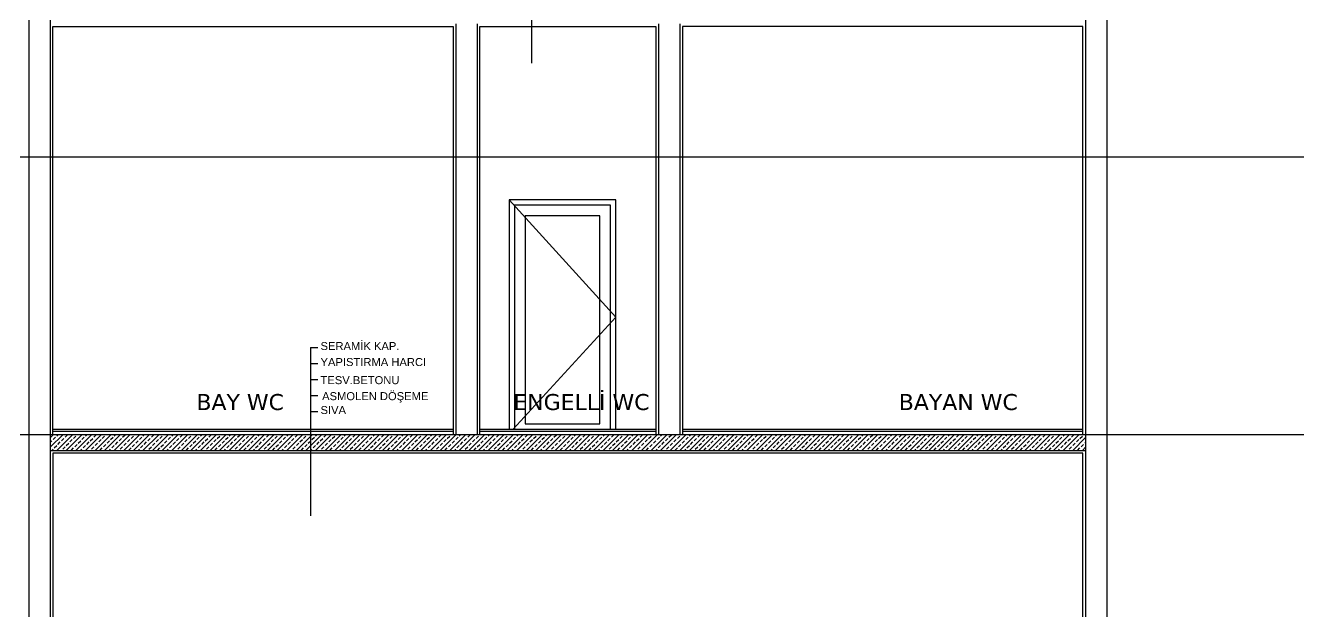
# Model space of a CAD drawing. Header units: millimetres. Extents: x 43168.9 to 43194.6, y -25545.1 to -25543.4.
# Drawn here: x 43181.8164 to 43182.2934, y -25544.653 to -25544.4332 of the extents above; entities that cross this region are included whole.
import ezdxf
from ezdxf.enums import TextEntityAlignment as Align

# ---------------------------------------------------------------- set-up
doc = ezdxf.new("R2010")
doc.units = ezdxf.units.MM
doc.header["$LTSCALE"] = 200
doc.linetypes.add('kesit_$0$HIDDEN2', pattern=[0.1875, 0.125, -0.0625])
for name, color, linetype in [('dograma_sgh', 43, 'Continuous'), ('duv_sgh', 4, 'Continuous'), ('kaplama-gnl_sgh', 30, 'Continuous'), ('kesit_$0$izd-alt_sgh', 8, 'kesit_$0$HIDDEN2'), ('kolon-b.a_sgh', 6, 'Continuous'), ('siva_sgh', 145, 'Continuous'), ('tarama-betonarme_sgh', 223, 'Continuous'), ('yazi-mahal_sgh', 12, 'Continuous'), ('yazi-malz_sgh', 7, 'Continuous')]:
    doc.layers.add(name, color=color, linetype=linetype)
doc.styles.add('1-200', font='arial.ttf', dxfattribs={"height": 60})
doc.styles.add('text1', font='VERDANA.TTF')

msp = doc.modelspace()

# ---------------------------------------------------------------- linework, layer by layer
at = {"layer": 'dograma_sgh', "color": 145}
for p, q in [((43181.99764, -25544.49856), (43182.03764, -25544.54256)), ((43182.03764, -25544.54256), (43181.99909, -25544.58456))]:
    msp.add_line(p, q, dxfattribs=at)
at = {"layer": 'dograma_sgh'}
for p, q in [((43182.03764, -25544.49856), (43181.99764, -25544.49856)), ((43181.99764, -25544.49856), (43181.99764, -25544.58456)), ((43182.03564, -25544.50056), (43181.99964, -25544.50056)), ((43181.99964, -25544.50056), (43181.99964, -25544.58456)), ((43182.03564, -25544.58456), (43182.03564, -25544.50056)), ((43182.03764, -25544.58456), (43182.03764, -25544.49856)), ((43182.03164, -25544.50456), (43182.00364, -25544.50456)), ((43182.00364, -25544.50456), (43182.00364, -25544.58256)), ((43182.03164, -25544.58256), (43182.03164, -25544.50456)), ((43182.00364, -25544.58256), (43182.03164, -25544.58256))]:
    msp.add_line(p, q, dxfattribs=at)
at = {"layer": 'duv_sgh'}
for p, q in [((43181.82564, -25543.72656), (43181.82564, -25544.74656)), ((43182.21364, -25543.72656), (43182.21364, -25544.74656)), ((43182.21364, -25543.72656), (43182.21364, -25544.74656)), ((43181.81764, -25543.73456), (43181.81764, -25544.74656)), ((43182.22164, -25543.73456), (43182.22164, -25544.74656)), ((43181.97764, -25544.43256), (43181.97764, -25544.58656)), ((43181.98564, -25544.43256), (43181.98564, -25544.58656)), ((43182.05364, -25544.43256), (43182.05364, -25544.58656)), ((43182.06164, -25544.43256), (43182.06164, -25544.58656))]:
    msp.add_line(p, q, dxfattribs=at)
at = {"layer": 'kaplama-gnl_sgh'}
for p, q in [((43181.82664, -25544.58456), (43181.97664, -25544.58456)), ((43181.82664, -25544.58536), (43181.97664, -25544.58536)), ((43181.98664, -25544.58456), (43182.05264, -25544.58456)), ((43181.98664, -25544.58536), (43182.05264, -25544.58536)), ((43182.06264, -25544.58456), (43182.21264, -25544.58456)), ((43182.06264, -25544.58536), (43182.21264, -25544.58536))]:
    msp.add_line(p, q, dxfattribs=at)
at = {"layer": 'kesit_$0$izd-alt_sgh'}
for p, q in [((43183.17306, -25544.48256), (43180.86306, -25544.48256)), ((43181.05362, -25544.58656), (43183.01231, -25544.58656))]:
    msp.add_line(p, q, dxfattribs=at)
at = {"layer": 'kolon-b.a_sgh'}
for p, q in [((43181.82564, -25544.58656), (43182.21364, -25544.58656)), ((43181.82564, -25544.59256), (43182.21364, -25544.59256))]:
    msp.add_line(p, q, dxfattribs=at)
at = {"layer": 'siva_sgh'}
for p, q in [((43181.82664, -25544.58656), (43181.82664, -25544.43356)), ((43181.82664, -25544.43356), (43181.97664, -25544.43356)), ((43181.97664, -25544.43356), (43181.97664, -25544.58656)), ((43181.98664, -25544.58656), (43181.98664, -25544.43356)), ((43181.98664, -25544.43356), (43182.05264, -25544.43356)), ((43182.05264, -25544.43356), (43182.05264, -25544.58656)), ((43182.21264, -25544.43356), (43182.06264, -25544.43356)), ((43182.06264, -25544.43356), (43182.06264, -25544.58656)), ((43182.21264, -25544.58656), (43182.21264, -25544.43356)), ((43182.21264, -25544.59356), (43181.82664, -25544.59356)), ((43181.82664, -25544.59356), (43181.82664, -25544.74656)), ((43182.21264, -25544.74656), (43182.21264, -25544.59356))]:
    msp.add_line(p, q, dxfattribs=at)
at = {"layer": 'tarama-betonarme_sgh'}
for p, q in [((43181.82564, -25544.58781), (43181.82688, -25544.58656)), ((43181.82564, -25544.5914), (43181.83048, -25544.58656)), ((43181.82672, -25544.58852), (43181.82762, -25544.58762)), ((43181.82807, -25544.59256), (43181.83407, -25544.58656)), ((43181.82807, -25544.58717), (43181.82868, -25544.58656)), ((43181.83121, -25544.58762), (43181.83211, -25544.58672)), ((43181.83166, -25544.59256), (43181.83766, -25544.58656)), ((43181.83436, -25544.58807), (43181.83526, -25544.58717)), ((43181.83525, -25544.59256), (43181.84125, -25544.58656)), ((43181.8357, -25544.58672), (43181.83586, -25544.58656)), ((43181.8375, -25544.58852), (43181.8384, -25544.58762)), ((43181.83885, -25544.59256), (43181.84485, -25544.58656)), ((43181.83885, -25544.58717), (43181.83946, -25544.58656)), ((43181.84199, -25544.58762), (43181.84289, -25544.58672)), ((43181.84244, -25544.59256), (43181.84844, -25544.58656)), ((43181.84513, -25544.58807), (43181.84603, -25544.58717)), ((43181.84603, -25544.59256), (43181.85203, -25544.58656)), ((43181.84648, -25544.58672), (43181.84664, -25544.58656)), ((43181.84828, -25544.58852), (43181.84917, -25544.58762)), ((43181.84962, -25544.59256), (43181.85562, -25544.58656)), ((43181.84962, -25544.58717), (43181.85023, -25544.58656)), ((43181.85277, -25544.58762), (43181.85366, -25544.58672)), ((43181.85321, -25544.59256), (43181.85921, -25544.58656)), ((43181.85591, -25544.58807), (43181.85681, -25544.58717)), ((43181.85681, -25544.59256), (43181.86281, -25544.58656)), ((43181.85726, -25544.58672), (43181.85742, -25544.58656)), ((43181.85905, -25544.58852), (43181.85995, -25544.58762)), ((43181.8604, -25544.59256), (43181.8664, -25544.58656)), ((43181.8604, -25544.58717), (43181.86101, -25544.58656)), ((43181.86354, -25544.58762), (43181.86444, -25544.58672)), ((43181.86399, -25544.59256), (43181.86999, -25544.58656)), ((43181.86669, -25544.58807), (43181.86758, -25544.58717)), ((43181.86758, -25544.59256), (43181.87358, -25544.58656)), ((43181.86803, -25544.58672), (43181.86819, -25544.58656)), ((43181.86983, -25544.58852), (43181.87073, -25544.58762)), ((43181.87117, -25544.59256), (43181.87717, -25544.58656)), ((43181.87118, -25544.58717), (43181.87179, -25544.58656)), ((43181.87432, -25544.58762), (43181.87522, -25544.58672)), ((43181.87477, -25544.59256), (43181.88077, -25544.58656)), ((43181.87746, -25544.58807), (43181.87836, -25544.58717)), ((43181.87836, -25544.59256), (43181.88436, -25544.58656)), ((43181.87881, -25544.58672), (43181.87897, -25544.58656)), ((43181.88061, -25544.58852), (43181.8815, -25544.58762)), ((43181.88195, -25544.59256), (43181.88795, -25544.58656)), ((43181.88195, -25544.58717), (43181.88256, -25544.58656)), ((43181.8851, -25544.58762), (43181.88599, -25544.58672)), ((43181.88554, -25544.59256), (43181.89154, -25544.58656)), ((43181.88824, -25544.58807), (43181.88914, -25544.58717)), ((43181.88913, -25544.59256), (43181.89513, -25544.58656)), ((43181.88959, -25544.58672), (43181.88975, -25544.58656)), ((43181.89138, -25544.58852), (43181.89228, -25544.58762)), ((43181.89273, -25544.59256), (43181.89873, -25544.58656)), ((43181.89273, -25544.58717), (43181.89334, -25544.58656)), ((43181.89587, -25544.58762), (43181.89677, -25544.58672)), ((43181.89632, -25544.59256), (43181.90232, -25544.58656)), ((43181.89902, -25544.58807), (43181.89991, -25544.58717)), ((43181.89991, -25544.59256), (43181.90591, -25544.58656)), ((43181.90036, -25544.58672), (43181.90052, -25544.58656)), ((43181.90216, -25544.58852), (43181.90306, -25544.58762)), ((43181.9035, -25544.59256), (43181.9095, -25544.58656)), ((43181.90351, -25544.58717), (43181.90411, -25544.58656)), ((43181.90665, -25544.58762), (43181.90755, -25544.58672)), ((43181.9071, -25544.59256), (43181.9131, -25544.58656)), ((43181.90979, -25544.58807), (43181.91069, -25544.58717)), ((43181.91069, -25544.59256), (43181.91669, -25544.58656)), ((43181.91114, -25544.58672), (43181.9113, -25544.58656)), ((43181.91293, -25544.58852), (43181.91383, -25544.58762)), ((43181.91428, -25544.59256), (43181.92028, -25544.58656)), ((43181.91428, -25544.58717), (43181.91489, -25544.58656)), ((43181.91742, -25544.58762), (43181.91832, -25544.58672)), ((43181.91787, -25544.59256), (43181.92387, -25544.58656)), ((43181.92057, -25544.58807), (43181.92147, -25544.58717)), ((43181.92146, -25544.59256), (43181.92746, -25544.58656)), ((43181.92191, -25544.58672), (43181.92208, -25544.58656)), ((43181.92371, -25544.58852), (43181.92461, -25544.58762)), ((43181.92506, -25544.59256), (43181.93106, -25544.58656)), ((43181.92506, -25544.58717), (43181.92567, -25544.58656)), ((43181.9282, -25544.58762), (43181.9291, -25544.58672)), ((43181.92865, -25544.59256), (43181.93465, -25544.58656)), ((43181.93134, -25544.58807), (43181.93224, -25544.58717)), ((43181.93224, -25544.59256), (43181.93824, -25544.58656)), ((43181.93269, -25544.58672), (43181.93285, -25544.58656)), ((43181.93449, -25544.58852), (43181.93539, -25544.58762)), ((43181.93583, -25544.59256), (43181.94183, -25544.58656)), ((43181.93583, -25544.58717), (43181.93644, -25544.58656)), ((43181.93898, -25544.58762), (43181.93988, -25544.58672)), ((43181.93942, -25544.59256), (43181.94542, -25544.58656)), ((43181.94212, -25544.58807), (43181.94302, -25544.58717)), ((43181.94302, -25544.59256), (43181.94902, -25544.58656)), ((43181.94347, -25544.58672), (43181.94363, -25544.58656)), ((43181.94526, -25544.58852), (43181.94616, -25544.58762)), ((43181.94661, -25544.59256), (43181.95261, -25544.58656)), ((43181.94661, -25544.58717), (43181.94722, -25544.58656)), ((43181.94975, -25544.58762), (43181.95065, -25544.58672)), ((43181.9502, -25544.59256), (43181.9562, -25544.58656)), ((43181.9529, -25544.58807), (43181.95379, -25544.58717)), ((43181.95379, -25544.59256), (43181.95979, -25544.58656)), ((43181.95424, -25544.58672), (43181.9544, -25544.58656)), ((43181.95604, -25544.58852), (43181.95694, -25544.58762)), ((43181.95738, -25544.59256), (43181.96338, -25544.58656)), ((43181.95739, -25544.58717), (43181.958, -25544.58656)), ((43181.96053, -25544.58762), (43181.96143, -25544.58672)), ((43181.96098, -25544.59256), (43181.96698, -25544.58656)), ((43181.96367, -25544.58807), (43181.96457, -25544.58717)), ((43181.96457, -25544.59256), (43181.97057, -25544.58656)), ((43181.96502, -25544.58672), (43181.96518, -25544.58656)), ((43181.96682, -25544.58852), (43181.96771, -25544.58762)), ((43181.96816, -25544.59256), (43181.97416, -25544.58656)), ((43181.96816, -25544.58717), (43181.96877, -25544.58656)), ((43181.97131, -25544.58762), (43181.9722, -25544.58672)), ((43181.97175, -25544.59256), (43181.97775, -25544.58656)), ((43181.97445, -25544.58807), (43181.97535, -25544.58717)), ((43181.97535, -25544.59256), (43181.98135, -25544.58656)), ((43181.9758, -25544.58672), (43181.97596, -25544.58656)), ((43181.97759, -25544.58852), (43181.97849, -25544.58762)), ((43181.97894, -25544.59256), (43181.98494, -25544.58656)), ((43181.97894, -25544.58717), (43181.97955, -25544.58656)), ((43181.98208, -25544.58762), (43181.98298, -25544.58672)), ((43181.98253, -25544.59256), (43181.98853, -25544.58656)), ((43181.98523, -25544.58807), (43181.98612, -25544.58717)), ((43181.98612, -25544.59256), (43181.99212, -25544.58656)), ((43181.98657, -25544.58672), (43181.98673, -25544.58656)), ((43181.98837, -25544.58852), (43181.98927, -25544.58762)), ((43181.98971, -25544.59256), (43181.99571, -25544.58656)), ((43181.98972, -25544.58717), (43181.99033, -25544.58656)), ((43181.99286, -25544.58762), (43181.99376, -25544.58672)), ((43181.99331, -25544.59256), (43181.99931, -25544.58656)), ((43181.996, -25544.58807), (43181.9969, -25544.58717)), ((43181.9969, -25544.59256), (43182.0029, -25544.58656)), ((43181.99735, -25544.58672), (43181.99751, -25544.58656)), ((43181.99915, -25544.58852), (43182.00004, -25544.58762)), ((43182.00049, -25544.59256), (43182.00649, -25544.58656)), ((43182.00049, -25544.58717), (43182.0011, -25544.58656)), ((43182.00364, -25544.58762), (43182.00453, -25544.58672)), ((43182.00408, -25544.59256), (43182.01008, -25544.58656)), ((43182.00678, -25544.58807), (43182.00768, -25544.58717)), ((43182.00767, -25544.59256), (43182.01367, -25544.58656)), ((43182.00813, -25544.58672), (43182.00829, -25544.58656)), ((43182.00992, -25544.58852), (43182.01082, -25544.58762)), ((43182.01127, -25544.59256), (43182.01727, -25544.58656)), ((43182.01127, -25544.58717), (43182.01188, -25544.58656)), ((43182.01441, -25544.58762), (43182.01531, -25544.58672)), ((43182.01486, -25544.59256), (43182.02086, -25544.58656)), ((43182.01755, -25544.58807), (43182.01845, -25544.58717)), ((43182.01845, -25544.59256), (43182.02445, -25544.58656)), ((43182.0189, -25544.58672), (43182.01906, -25544.58656)), ((43182.0207, -25544.58852), (43182.0216, -25544.58762)), ((43182.02204, -25544.59256), (43182.02804, -25544.58656)), ((43182.02204, -25544.58717), (43182.02265, -25544.58656)), ((43182.02519, -25544.58762), (43182.02609, -25544.58672)), ((43182.02563, -25544.59256), (43182.03163, -25544.58656)), ((43182.02833, -25544.58807), (43182.02923, -25544.58717)), ((43182.02923, -25544.59256), (43182.03523, -25544.58656)), ((43182.02968, -25544.58672), (43182.02984, -25544.58656)), ((43182.03147, -25544.58852), (43182.03237, -25544.58762)), ((43182.03282, -25544.59256), (43182.03882, -25544.58656)), ((43182.03282, -25544.58717), (43182.03343, -25544.58656)), ((43182.03596, -25544.58762), (43182.03686, -25544.58672)), ((43182.03641, -25544.59256), (43182.04241, -25544.58656)), ((43182.03911, -25544.58807), (43182.04001, -25544.58717)), ((43182.04, -25544.59256), (43182.046, -25544.58656)), ((43182.04045, -25544.58672), (43182.04061, -25544.58656)), ((43182.04225, -25544.58852), (43182.04315, -25544.58762)), ((43182.0436, -25544.59256), (43182.0496, -25544.58656)), ((43182.0436, -25544.58717), (43182.04421, -25544.58656)), ((43182.04674, -25544.58762), (43182.04764, -25544.58672)), ((43182.04719, -25544.59256), (43182.05319, -25544.58656)), ((43182.04988, -25544.58807), (43182.05078, -25544.58717)), ((43182.05078, -25544.59256), (43182.05678, -25544.58656)), ((43182.05123, -25544.58672), (43182.05139, -25544.58656)), ((43182.05303, -25544.58852), (43182.05392, -25544.58762)), ((43182.05437, -25544.59256), (43182.06037, -25544.58656)), ((43182.05437, -25544.58717), (43182.05498, -25544.58656)), ((43182.05752, -25544.58762), (43182.05841, -25544.58672)), ((43182.05796, -25544.59256), (43182.06396, -25544.58656)), ((43182.06066, -25544.58807), (43182.06156, -25544.58717)), ((43182.06156, -25544.59256), (43182.06756, -25544.58656)), ((43182.06201, -25544.58672), (43182.06217, -25544.58656)), ((43182.0638, -25544.58852), (43182.0647, -25544.58762)), ((43182.06515, -25544.59256), (43182.07115, -25544.58656)), ((43182.06515, -25544.58717), (43182.06576, -25544.58656)), ((43182.06829, -25544.58762), (43182.06919, -25544.58672)), ((43182.06874, -25544.59256), (43182.07474, -25544.58656)), ((43182.07144, -25544.58807), (43182.07233, -25544.58717)), ((43182.07233, -25544.59256), (43182.07833, -25544.58656)), ((43182.07278, -25544.58672), (43182.07294, -25544.58656)), ((43182.07458, -25544.58852), (43182.07548, -25544.58762)), ((43182.07592, -25544.59256), (43182.08192, -25544.58656)), ((43182.07593, -25544.58717), (43182.07654, -25544.58656)), ((43182.07907, -25544.58762), (43182.07997, -25544.58672)), ((43182.07952, -25544.59256), (43182.08552, -25544.58656)), ((43182.08221, -25544.58807), (43182.08311, -25544.58717)), ((43182.08311, -25544.59256), (43182.08911, -25544.58656)), ((43182.08356, -25544.58672), (43182.08372, -25544.58656)), ((43182.08536, -25544.58852), (43182.08625, -25544.58762)), ((43182.0867, -25544.59256), (43182.0927, -25544.58656)), ((43182.0867, -25544.58717), (43182.08731, -25544.58656)), ((43182.08985, -25544.58762), (43182.09074, -25544.58672)), ((43182.09029, -25544.59256), (43182.09629, -25544.58656)), ((43182.09299, -25544.58807), (43182.09389, -25544.58717)), ((43182.09388, -25544.59256), (43182.09988, -25544.58656)), ((43182.09434, -25544.58672), (43182.0945, -25544.58656)), ((43182.09613, -25544.58852), (43182.09703, -25544.58762)), ((43182.09748, -25544.59256), (43182.10348, -25544.58656)), ((43182.09748, -25544.58717), (43182.09809, -25544.58656)), ((43182.10062, -25544.58762), (43182.10152, -25544.58672)), ((43182.10107, -25544.59256), (43182.10707, -25544.58656)), ((43182.10376, -25544.58807), (43182.10466, -25544.58717)), ((43182.10466, -25544.59256), (43182.11066, -25544.58656)), ((43182.10511, -25544.58672), (43182.10527, -25544.58656)), ((43182.10691, -25544.58852), (43182.10781, -25544.58762)), ((43182.10825, -25544.59256), (43182.11425, -25544.58656)), ((43182.10826, -25544.58717), (43182.10886, -25544.58656)), ((43182.1114, -25544.58762), (43182.1123, -25544.58672)), ((43182.11184, -25544.59256), (43182.11784, -25544.58656)), ((43182.11454, -25544.58807), (43182.11544, -25544.58717)), ((43182.11544, -25544.59256), (43182.12144, -25544.58656)), ((43182.11589, -25544.58672), (43182.11605, -25544.58656)), ((43182.11768, -25544.58852), (43182.11858, -25544.58762)), ((43182.11903, -25544.59256), (43182.12503, -25544.58656)), ((43182.11903, -25544.58717), (43182.11964, -25544.58656)), ((43182.12217, -25544.58762), (43182.12307, -25544.58672)), ((43182.12262, -25544.59256), (43182.12862, -25544.58656)), ((43182.12532, -25544.58807), (43182.12622, -25544.58717)), ((43182.12621, -25544.59256), (43182.13221, -25544.58656)), ((43182.12666, -25544.58672), (43182.12683, -25544.58656)), ((43182.12846, -25544.58852), (43182.12936, -25544.58762)), ((43182.12981, -25544.59256), (43182.13581, -25544.58656)), ((43182.12981, -25544.58717), (43182.13042, -25544.58656)), ((43182.13295, -25544.58762), (43182.13385, -25544.58672)), ((43182.1334, -25544.59256), (43182.1394, -25544.58656)), ((43182.13609, -25544.58807), (43182.13699, -25544.58717)), ((43182.13699, -25544.59256), (43182.14299, -25544.58656)), ((43182.13744, -25544.58672), (43182.1376, -25544.58656)), ((43182.13924, -25544.58852), (43182.14014, -25544.58762)), ((43182.14058, -25544.59256), (43182.14658, -25544.58656)), ((43182.14058, -25544.58717), (43182.14119, -25544.58656)), ((43182.14373, -25544.58762), (43182.14463, -25544.58672)), ((43182.14417, -25544.59256), (43182.15017, -25544.58656)), ((43182.14687, -25544.58807), (43182.14777, -25544.58717)), ((43182.14777, -25544.59256), (43182.15377, -25544.58656)), ((43182.14822, -25544.58672), (43182.14838, -25544.58656)), ((43182.15001, -25544.58852), (43182.15091, -25544.58762)), ((43182.15136, -25544.59256), (43182.15736, -25544.58656)), ((43182.15136, -25544.58717), (43182.15197, -25544.58656)), ((43182.1545, -25544.58762), (43182.1554, -25544.58672)), ((43182.15495, -25544.59256), (43182.16095, -25544.58656)), ((43182.15765, -25544.58807), (43182.15854, -25544.58717)), ((43182.15854, -25544.59256), (43182.16454, -25544.58656)), ((43182.15899, -25544.58672), (43182.15915, -25544.58656)), ((43182.16079, -25544.58852), (43182.16169, -25544.58762)), ((43182.16213, -25544.59256), (43182.16813, -25544.58656)), ((43182.16214, -25544.58717), (43182.16275, -25544.58656)), ((43182.16528, -25544.58762), (43182.16618, -25544.58672)), ((43182.16573, -25544.59256), (43182.17173, -25544.58656)), ((43182.16842, -25544.58807), (43182.16932, -25544.58717)), ((43182.16932, -25544.59256), (43182.17532, -25544.58656)), ((43182.16977, -25544.58672), (43182.16993, -25544.58656)), ((43182.17157, -25544.58852), (43182.17246, -25544.58762)), ((43182.17291, -25544.59256), (43182.17891, -25544.58656)), ((43182.17291, -25544.58717), (43182.17352, -25544.58656)), ((43182.17606, -25544.58762), (43182.17695, -25544.58672)), ((43182.1765, -25544.59256), (43182.1825, -25544.58656)), ((43182.1792, -25544.58807), (43182.1801, -25544.58717)), ((43182.18009, -25544.59256), (43182.18609, -25544.58656)), ((43182.18055, -25544.58672), (43182.18071, -25544.58656)), ((43182.18234, -25544.58852), (43182.18324, -25544.58762)), ((43182.18369, -25544.59256), (43182.18969, -25544.58656)), ((43182.18369, -25544.58717), (43182.1843, -25544.58656)), ((43182.18683, -25544.58762), (43182.18773, -25544.58672)), ((43182.18728, -25544.59256), (43182.19328, -25544.58656)), ((43182.18998, -25544.58807), (43182.19087, -25544.58717)), ((43182.19087, -25544.59256), (43182.19687, -25544.58656)), ((43182.19132, -25544.58672), (43182.19148, -25544.58656)), ((43182.19312, -25544.58852), (43182.19402, -25544.58762)), ((43182.19446, -25544.59256), (43182.20046, -25544.58656)), ((43182.19447, -25544.58717), (43182.19508, -25544.58656)), ((43182.19761, -25544.58762), (43182.19851, -25544.58672)), ((43182.19806, -25544.59256), (43182.20406, -25544.58656)), ((43182.20075, -25544.58807), (43182.20165, -25544.58717)), ((43182.20165, -25544.59256), (43182.20765, -25544.58656)), ((43182.2021, -25544.58672), (43182.20226, -25544.58656)), ((43182.20389, -25544.58852), (43182.20479, -25544.58762)), ((43182.20524, -25544.59256), (43182.21124, -25544.58656)), ((43182.20524, -25544.58717), (43182.20585, -25544.58656)), ((43182.20838, -25544.58762), (43182.20928, -25544.58672)), ((43182.20883, -25544.59256), (43182.21364, -25544.58775)), ((43182.21153, -25544.58807), (43182.21243, -25544.58717)), ((43182.21288, -25544.58672), (43182.21304, -25544.58656)), ((43181.82564, -25544.5896), (43181.82628, -25544.58896)), ((43181.82627, -25544.59256), (43181.82672, -25544.59211)), ((43181.82717, -25544.59166), (43181.82807, -25544.59076)), ((43181.82852, -25544.59031), (43181.82942, -25544.58941)), ((43181.82986, -25544.59256), (43181.82987, -25544.59256)), ((43181.82987, -25544.58896), (43181.83077, -25544.58807)), ((43181.83032, -25544.59211), (43181.83121, -25544.59121)), ((43181.83166, -25544.59076), (43181.83256, -25544.58986)), ((43181.83301, -25544.58941), (43181.83391, -25544.58852)), ((43181.83346, -25544.59256), (43181.83436, -25544.59166)), ((43181.83481, -25544.59121), (43181.8357, -25544.59031)), ((43181.83615, -25544.58986), (43181.83705, -25544.58896)), ((43181.83705, -25544.59256), (43181.8375, -25544.59211)), ((43181.83795, -25544.59166), (43181.83885, -25544.59076)), ((43181.8393, -25544.59031), (43181.84019, -25544.58941)), ((43181.84064, -25544.58896), (43181.84154, -25544.58807)), ((43181.84064, -25544.59256), (43181.84064, -25544.59256)), ((43181.84109, -25544.59211), (43181.84199, -25544.59121)), ((43181.84244, -25544.59076), (43181.84334, -25544.58986)), ((43181.84379, -25544.58941), (43181.84468, -25544.58852)), ((43181.84424, -25544.59256), (43181.84513, -25544.59166)), ((43181.84558, -25544.59121), (43181.84648, -25544.59031)), ((43181.84693, -25544.58986), (43181.84783, -25544.58896)), ((43181.84783, -25544.59256), (43181.84828, -25544.59211)), ((43181.84873, -25544.59166), (43181.84962, -25544.59076)), ((43181.85007, -25544.59031), (43181.85097, -25544.58941)), ((43181.85142, -25544.58896), (43181.85232, -25544.58807)), ((43181.85142, -25544.59256), (43181.85142, -25544.59256)), ((43181.85187, -25544.59211), (43181.85277, -25544.59121)), ((43181.85322, -25544.59076), (43181.85411, -25544.58986)), ((43181.85456, -25544.58941), (43181.85546, -25544.58852)), ((43181.85501, -25544.59256), (43181.85591, -25544.59166)), ((43181.85636, -25544.59121), (43181.85726, -25544.59031)), ((43181.85771, -25544.58986), (43181.8586, -25544.58896)), ((43181.8586, -25544.59256), (43181.85905, -25544.59211)), ((43181.8595, -25544.59166), (43181.8604, -25544.59076)), ((43181.86085, -25544.59031), (43181.86175, -25544.58941)), ((43181.86219, -25544.59256), (43181.8622, -25544.59256)), ((43181.8622, -25544.58896), (43181.86309, -25544.58807)), ((43181.86265, -25544.59211), (43181.86354, -25544.59121)), ((43181.86399, -25544.59076), (43181.86489, -25544.58986)), ((43181.86534, -25544.58941), (43181.86624, -25544.58852)), ((43181.86579, -25544.59256), (43181.86669, -25544.59166)), ((43181.86714, -25544.59121), (43181.86803, -25544.59031)), ((43181.86848, -25544.58986), (43181.86938, -25544.58896)), ((43181.86938, -25544.59256), (43181.86983, -25544.59211)), ((43181.87028, -25544.59166), (43181.87118, -25544.59076)), ((43181.87163, -25544.59031), (43181.87252, -25544.58941)), ((43181.87297, -25544.58896), (43181.87387, -25544.58807)), ((43181.87297, -25544.59256), (43181.87297, -25544.59256)), ((43181.87342, -25544.59211), (43181.87432, -25544.59121)), ((43181.87477, -25544.59076), (43181.87567, -25544.58986)), ((43181.87612, -25544.58941), (43181.87701, -25544.58852)), ((43181.87656, -25544.59256), (43181.87746, -25544.59166)), ((43181.87791, -25544.59121), (43181.87881, -25544.59031)), ((43181.87926, -25544.58986), (43181.88016, -25544.58896)), ((43181.88015, -25544.59256), (43181.88061, -25544.59211)), ((43181.88105, -25544.59166), (43181.88195, -25544.59076)), ((43181.8824, -25544.59031), (43181.8833, -25544.58941)), ((43181.88375, -25544.58896), (43181.88465, -25544.58807)), ((43181.88375, -25544.59256), (43181.88375, -25544.59256)), ((43181.8842, -25544.59211), (43181.8851, -25544.59121)), ((43181.88554, -25544.59076), (43181.88644, -25544.58986)), ((43181.88689, -25544.58941), (43181.88779, -25544.58852)), ((43181.88734, -25544.59256), (43181.88824, -25544.59166)), ((43181.88869, -25544.59121), (43181.88959, -25544.59031)), ((43181.89003, -25544.58986), (43181.89093, -25544.58896)), ((43181.89093, -25544.59256), (43181.89138, -25544.59211)), ((43181.89183, -25544.59166), (43181.89273, -25544.59076)), ((43181.89318, -25544.59031), (43181.89408, -25544.58941)), ((43181.89452, -25544.59256), (43181.89453, -25544.59256)), ((43181.89453, -25544.58896), (43181.89542, -25544.58807)), ((43181.89497, -25544.59211), (43181.89587, -25544.59121)), ((43181.89632, -25544.59076), (43181.89722, -25544.58986)), ((43181.89767, -25544.58941), (43181.89857, -25544.58852)), ((43181.89812, -25544.59256), (43181.89902, -25544.59166)), ((43181.89946, -25544.59121), (43181.90036, -25544.59031)), ((43181.90081, -25544.58986), (43181.90171, -25544.58896)), ((43181.90171, -25544.59256), (43181.90216, -25544.59211)), ((43181.90261, -25544.59166), (43181.90351, -25544.59076)), ((43181.90395, -25544.59031), (43181.90485, -25544.58941)), ((43181.9053, -25544.58896), (43181.9062, -25544.58807)), ((43181.9053, -25544.59256), (43181.9053, -25544.59256)), ((43181.90575, -25544.59211), (43181.90665, -25544.59121)), ((43181.9071, -25544.59076), (43181.908, -25544.58986)), ((43181.90844, -25544.58941), (43181.90934, -25544.58852)), ((43181.90889, -25544.59256), (43181.90979, -25544.59166)), ((43181.91024, -25544.59121), (43181.91114, -25544.59031)), ((43181.91159, -25544.58986), (43181.91249, -25544.58896)), ((43181.91248, -25544.59256), (43181.91293, -25544.59211)), ((43181.91338, -25544.59166), (43181.91428, -25544.59076)), ((43181.91473, -25544.59031), (43181.91563, -25544.58941)), ((43181.91608, -25544.58896), (43181.91698, -25544.58807)), ((43181.91608, -25544.59256), (43181.91608, -25544.59256)), ((43181.91653, -25544.59211), (43181.91742, -25544.59121)), ((43181.91787, -25544.59076), (43181.91877, -25544.58986)), ((43181.91922, -25544.58941), (43181.92012, -25544.58852)), ((43181.91967, -25544.59256), (43181.92057, -25544.59166)), ((43181.92102, -25544.59121), (43181.92191, -25544.59031)), ((43181.92236, -25544.58986), (43181.92326, -25544.58896)), ((43181.92326, -25544.59256), (43181.92371, -25544.59211)), ((43181.92416, -25544.59166), (43181.92506, -25544.59076)), ((43181.92551, -25544.59031), (43181.9264, -25544.58941)), ((43181.92685, -25544.58896), (43181.92775, -25544.58807)), ((43181.92685, -25544.59256), (43181.92685, -25544.59256)), ((43181.9273, -25544.59211), (43181.9282, -25544.59121)), ((43181.92865, -25544.59076), (43181.92955, -25544.58986)), ((43181.93, -25544.58941), (43181.9309, -25544.58852)), ((43181.93045, -25544.59256), (43181.93134, -25544.59166)), ((43181.93179, -25544.59121), (43181.93269, -25544.59031)), ((43181.93314, -25544.58986), (43181.93404, -25544.58896)), ((43181.93404, -25544.59256), (43181.93449, -25544.59211)), ((43181.93494, -25544.59166), (43181.93583, -25544.59076)), ((43181.93628, -25544.59031), (43181.93718, -25544.58941)), ((43181.93763, -25544.58896), (43181.93853, -25544.58807)), ((43181.93763, -25544.59256), (43181.93763, -25544.59256)), ((43181.93808, -25544.59211), (43181.93898, -25544.59121)), ((43181.93943, -25544.59076), (43181.94032, -25544.58986)), ((43181.94077, -25544.58941), (43181.94167, -25544.58852)), ((43181.94122, -25544.59256), (43181.94212, -25544.59166)), ((43181.94257, -25544.59121), (43181.94347, -25544.59031)), ((43181.94392, -25544.58986), (43181.94481, -25544.58896)), ((43181.94481, -25544.59256), (43181.94526, -25544.59211)), ((43181.94571, -25544.59166), (43181.94661, -25544.59076)), ((43181.94706, -25544.59031), (43181.94796, -25544.58941)), ((43181.9484, -25544.59256), (43181.94841, -25544.59256)), ((43181.94841, -25544.58896), (43181.9493, -25544.58807)), ((43181.94886, -25544.59211), (43181.94975, -25544.59121)), ((43181.9502, -25544.59076), (43181.9511, -25544.58986)), ((43181.95155, -25544.58941), (43181.95245, -25544.58852)), ((43181.952, -25544.59256), (43181.9529, -25544.59166)), ((43181.95335, -25544.59121), (43181.95424, -25544.59031)), ((43181.95469, -25544.58986), (43181.95559, -25544.58896)), ((43181.95559, -25544.59256), (43181.95604, -25544.59211)), ((43181.95649, -25544.59166), (43181.95739, -25544.59076)), ((43181.95784, -25544.59031), (43181.95873, -25544.58941)), ((43181.95918, -25544.58896), (43181.96008, -25544.58807)), ((43181.95918, -25544.59256), (43181.95918, -25544.59256)), ((43181.95963, -25544.59211), (43181.96053, -25544.59121)), ((43181.96098, -25544.59076), (43181.96188, -25544.58986)), ((43181.96233, -25544.58941), (43181.96322, -25544.58852)), ((43181.96277, -25544.59256), (43181.96367, -25544.59166)), ((43181.96412, -25544.59121), (43181.96502, -25544.59031)), ((43181.96547, -25544.58986), (43181.96637, -25544.58896)), ((43181.96636, -25544.59256), (43181.96682, -25544.59211)), ((43181.96727, -25544.59166), (43181.96816, -25544.59076)), ((43181.96861, -25544.59031), (43181.96951, -25544.58941)), ((43181.96996, -25544.58896), (43181.97086, -25544.58807)), ((43181.96996, -25544.59256), (43181.96996, -25544.59256)), ((43181.97041, -25544.59211), (43181.97131, -25544.59121)), ((43181.97176, -25544.59076), (43181.97265, -25544.58986)), ((43181.9731, -25544.58941), (43181.974, -25544.58852)), ((43181.97355, -25544.59256), (43181.97445, -25544.59166)), ((43181.9749, -25544.59121), (43181.9758, -25544.59031)), ((43181.97625, -25544.58986), (43181.97714, -25544.58896)), ((43181.97714, -25544.59256), (43181.97759, -25544.59211)), ((43181.97804, -25544.59166), (43181.97894, -25544.59076)), ((43181.97939, -25544.59031), (43181.98029, -25544.58941)), ((43181.98073, -25544.59256), (43181.98074, -25544.59256)), ((43181.98074, -25544.58896), (43181.98163, -25544.58807)), ((43181.98118, -25544.59211), (43181.98208, -25544.59121)), ((43181.98253, -25544.59076), (43181.98343, -25544.58986)), ((43181.98388, -25544.58941), (43181.98478, -25544.58852)), ((43181.98433, -25544.59256), (43181.98523, -25544.59166)), ((43181.98567, -25544.59121), (43181.98657, -25544.59031)), ((43181.98702, -25544.58986), (43181.98792, -25544.58896)), ((43181.98792, -25544.59256), (43181.98837, -25544.59211)), ((43181.98882, -25544.59166), (43181.98972, -25544.59076)), ((43181.99016, -25544.59031), (43181.99106, -25544.58941)), ((43181.99151, -25544.58896), (43181.99241, -25544.58807)), ((43181.99151, -25544.59256), (43181.99151, -25544.59256)), ((43181.99196, -25544.59211), (43181.99286, -25544.59121)), ((43181.99331, -25544.59076), (43181.99421, -25544.58986)), ((43181.99465, -25544.58941), (43181.99555, -25544.58852)), ((43181.9951, -25544.59256), (43181.996, -25544.59166)), ((43181.99645, -25544.59121), (43181.99735, -25544.59031)), ((43181.9978, -25544.58986), (43181.9987, -25544.58896)), ((43181.99869, -25544.59256), (43181.99915, -25544.59211)), ((43181.99959, -25544.59166), (43182.00049, -25544.59076)), ((43182.00094, -25544.59031), (43182.00184, -25544.58941)), ((43182.00229, -25544.58896), (43182.00319, -25544.58807)), ((43182.00229, -25544.59256), (43182.00229, -25544.59256)), ((43182.00274, -25544.59211), (43182.00364, -25544.59121)), ((43182.00408, -25544.59076), (43182.00498, -25544.58986)), ((43182.00543, -25544.58941), (43182.00633, -25544.58852)), ((43182.00588, -25544.59256), (43182.00678, -25544.59166)), ((43182.00723, -25544.59121), (43182.00813, -25544.59031)), ((43182.00857, -25544.58986), (43182.00947, -25544.58896)), ((43182.00947, -25544.59256), (43182.00992, -25544.59211)), ((43182.01037, -25544.59166), (43182.01127, -25544.59076)), ((43182.01172, -25544.59031), (43182.01262, -25544.58941)), ((43182.01306, -25544.58896), (43182.01396, -25544.58807)), ((43182.01306, -25544.59256), (43182.01306, -25544.59256)), ((43182.01351, -25544.59211), (43182.01441, -25544.59121)), ((43182.01486, -25544.59076), (43182.01576, -25544.58986)), ((43182.01621, -25544.58941), (43182.01711, -25544.58852)), ((43182.01666, -25544.59256), (43182.01755, -25544.59166)), ((43182.018, -25544.59121), (43182.0189, -25544.59031)), ((43182.01935, -25544.58986), (43182.02025, -25544.58896)), ((43182.02025, -25544.59256), (43182.0207, -25544.59211)), ((43182.02115, -25544.59166), (43182.02204, -25544.59076)), ((43182.02249, -25544.59031), (43182.02339, -25544.58941)), ((43182.02384, -25544.58896), (43182.02474, -25544.58807)), ((43182.02384, -25544.59256), (43182.02384, -25544.59256)), ((43182.02429, -25544.59211), (43182.02519, -25544.59121)), ((43182.02564, -25544.59076), (43182.02653, -25544.58986)), ((43182.02698, -25544.58941), (43182.02788, -25544.58852)), ((43182.02743, -25544.59256), (43182.02833, -25544.59166)), ((43182.02878, -25544.59121), (43182.02968, -25544.59031)), ((43182.03013, -25544.58986), (43182.03102, -25544.58896)), ((43182.03102, -25544.59256), (43182.03147, -25544.59211)), ((43182.03192, -25544.59166), (43182.03282, -25544.59076)), ((43182.03327, -25544.59031), (43182.03417, -25544.58941)), ((43182.03461, -25544.59256), (43182.03462, -25544.59256)), ((43182.03462, -25544.58896), (43182.03552, -25544.58807)), ((43182.03507, -25544.59211), (43182.03596, -25544.59121)), ((43182.03641, -25544.59076), (43182.03731, -25544.58986)), ((43182.03776, -25544.58941), (43182.03866, -25544.58852)), ((43182.03821, -25544.59256), (43182.03911, -25544.59166)), ((43182.03956, -25544.59121), (43182.04045, -25544.59031)), ((43182.0409, -25544.58986), (43182.0418, -25544.58896)), ((43182.0418, -25544.59256), (43182.04225, -25544.59211)), ((43182.0427, -25544.59166), (43182.0436, -25544.59076)), ((43182.04405, -25544.59031), (43182.04494, -25544.58941)), ((43182.04539, -25544.58896), (43182.04629, -25544.58807)), ((43182.04539, -25544.59256), (43182.04539, -25544.59256)), ((43182.04584, -25544.59211), (43182.04674, -25544.59121)), ((43182.04719, -25544.59076), (43182.04809, -25544.58986)), ((43182.04854, -25544.58941), (43182.04943, -25544.58852)), ((43182.04899, -25544.59256), (43182.04988, -25544.59166)), ((43182.05033, -25544.59121), (43182.05123, -25544.59031)), ((43182.05168, -25544.58986), (43182.05258, -25544.58896)), ((43182.05258, -25544.59256), (43182.05303, -25544.59211)), ((43182.05348, -25544.59166), (43182.05437, -25544.59076)), ((43182.05482, -25544.59031), (43182.05572, -25544.58941)), ((43182.05617, -25544.58896), (43182.05707, -25544.58807)), ((43182.05617, -25544.59256), (43182.05617, -25544.59256)), ((43182.05662, -25544.59211), (43182.05752, -25544.59121)), ((43182.05797, -25544.59076), (43182.05886, -25544.58986)), ((43182.05931, -25544.58941), (43182.06021, -25544.58852)), ((43182.05976, -25544.59256), (43182.06066, -25544.59166)), ((43182.06111, -25544.59121), (43182.06201, -25544.59031)), ((43182.06246, -25544.58986), (43182.06335, -25544.58896)), ((43182.06335, -25544.59256), (43182.0638, -25544.59211)), ((43182.06425, -25544.59166), (43182.06515, -25544.59076)), ((43182.0656, -25544.59031), (43182.0665, -25544.58941)), ((43182.06694, -25544.59256), (43182.06695, -25544.59256)), ((43182.06695, -25544.58896), (43182.06784, -25544.58807)), ((43182.06739, -25544.59211), (43182.06829, -25544.59121)), ((43182.06874, -25544.59076), (43182.06964, -25544.58986)), ((43182.07009, -25544.58941), (43182.07099, -25544.58852)), ((43182.07054, -25544.59256), (43182.07144, -25544.59166)), ((43182.07189, -25544.59121), (43182.07278, -25544.59031)), ((43182.07323, -25544.58986), (43182.07413, -25544.58896)), ((43182.07413, -25544.59256), (43182.07458, -25544.59211)), ((43182.07503, -25544.59166), (43182.07593, -25544.59076)), ((43182.07638, -25544.59031), (43182.07727, -25544.58941)), ((43182.07772, -25544.58896), (43182.07862, -25544.58807)), ((43182.07772, -25544.59256), (43182.07772, -25544.59256)), ((43182.07817, -25544.59211), (43182.07907, -25544.59121)), ((43182.07952, -25544.59076), (43182.08042, -25544.58986)), ((43182.08087, -25544.58941), (43182.08176, -25544.58852)), ((43182.08131, -25544.59256), (43182.08221, -25544.59166)), ((43182.08266, -25544.59121), (43182.08356, -25544.59031)), ((43182.08401, -25544.58986), (43182.08491, -25544.58896)), ((43182.0849, -25544.59256), (43182.08536, -25544.59211)), ((43182.0858, -25544.59166), (43182.0867, -25544.59076)), ((43182.08715, -25544.59031), (43182.08805, -25544.58941)), ((43182.0885, -25544.58896), (43182.0894, -25544.58807)), ((43182.0885, -25544.59256), (43182.0885, -25544.59256)), ((43182.08895, -25544.59211), (43182.08985, -25544.59121)), ((43182.09029, -25544.59076), (43182.09119, -25544.58986)), ((43182.09164, -25544.58941), (43182.09254, -25544.58852)), ((43182.09209, -25544.59256), (43182.09299, -25544.59166)), ((43182.09344, -25544.59121), (43182.09434, -25544.59031)), ((43182.09478, -25544.58986), (43182.09568, -25544.58896)), ((43182.09568, -25544.59256), (43182.09613, -25544.59211)), ((43182.09658, -25544.59166), (43182.09748, -25544.59076)), ((43182.09793, -25544.59031), (43182.09883, -25544.58941)), ((43182.09927, -25544.58896), (43182.10017, -25544.58807)), ((43182.09927, -25544.59256), (43182.09927, -25544.59256)), ((43182.09972, -25544.59211), (43182.10062, -25544.59121)), ((43182.10107, -25544.59076), (43182.10197, -25544.58986)), ((43182.10242, -25544.58941), (43182.10332, -25544.58852)), ((43182.10287, -25544.59256), (43182.10376, -25544.59166)), ((43182.10421, -25544.59121), (43182.10511, -25544.59031)), ((43182.10556, -25544.58986), (43182.10646, -25544.58896)), ((43182.10646, -25544.59256), (43182.10691, -25544.59211)), ((43182.10736, -25544.59166), (43182.10826, -25544.59076)), ((43182.1087, -25544.59031), (43182.1096, -25544.58941)), ((43182.11005, -25544.58896), (43182.11095, -25544.58807)), ((43182.11005, -25544.59256), (43182.11005, -25544.59256)), ((43182.1105, -25544.59211), (43182.1114, -25544.59121)), ((43182.11185, -25544.59076), (43182.11275, -25544.58986)), ((43182.11319, -25544.58941), (43182.11409, -25544.58852)), ((43182.11364, -25544.59256), (43182.11454, -25544.59166)), ((43182.11499, -25544.59121), (43182.11589, -25544.59031)), ((43182.11634, -25544.58986), (43182.11724, -25544.58896)), ((43182.11723, -25544.59256), (43182.11768, -25544.59211)), ((43182.11813, -25544.59166), (43182.11903, -25544.59076)), ((43182.11948, -25544.59031), (43182.12038, -25544.58941)), ((43182.12083, -25544.58896), (43182.12173, -25544.58807)), ((43182.12083, -25544.59256), (43182.12083, -25544.59256)), ((43182.12128, -25544.59211), (43182.12217, -25544.59121)), ((43182.12262, -25544.59076), (43182.12352, -25544.58986)), ((43182.12397, -25544.58941), (43182.12487, -25544.58852)), ((43182.12442, -25544.59256), (43182.12532, -25544.59166)), ((43182.12577, -25544.59121), (43182.12666, -25544.59031)), ((43182.12711, -25544.58986), (43182.12801, -25544.58896)), ((43182.12801, -25544.59256), (43182.12846, -25544.59211)), ((43182.12891, -25544.59166), (43182.12981, -25544.59076)), ((43182.13026, -25544.59031), (43182.13115, -25544.58941)), ((43182.1316, -25544.58896), (43182.1325, -25544.58807)), ((43182.1316, -25544.59256), (43182.1316, -25544.59256)), ((43182.13205, -25544.59211), (43182.13295, -25544.59121)), ((43182.1334, -25544.59076), (43182.1343, -25544.58986)), ((43182.13475, -25544.58941), (43182.13564, -25544.58852)), ((43182.1352, -25544.59256), (43182.13609, -25544.59166)), ((43182.13654, -25544.59121), (43182.13744, -25544.59031)), ((43182.13789, -25544.58986), (43182.13879, -25544.58896)), ((43182.13879, -25544.59256), (43182.13924, -25544.59211)), ((43182.13969, -25544.59166), (43182.14058, -25544.59076)), ((43182.14103, -25544.59031), (43182.14193, -25544.58941)), ((43182.14238, -25544.58896), (43182.14328, -25544.58807)), ((43182.14238, -25544.59256), (43182.14238, -25544.59256)), ((43182.14283, -25544.59211), (43182.14373, -25544.59121)), ((43182.14418, -25544.59076), (43182.14507, -25544.58986)), ((43182.14552, -25544.58941), (43182.14642, -25544.58852)), ((43182.14597, -25544.59256), (43182.14687, -25544.59166)), ((43182.14732, -25544.59121), (43182.14822, -25544.59031)), ((43182.14867, -25544.58986), (43182.14956, -25544.58896)), ((43182.14956, -25544.59256), (43182.15001, -25544.59211)), ((43182.15046, -25544.59166), (43182.15136, -25544.59076)), ((43182.15181, -25544.59031), (43182.15271, -25544.58941)), ((43182.15315, -25544.59256), (43182.15316, -25544.59256)), ((43182.15316, -25544.58896), (43182.15405, -25544.58807)), ((43182.15361, -25544.59211), (43182.1545, -25544.59121)), ((43182.15495, -25544.59076), (43182.15585, -25544.58986)), ((43182.1563, -25544.58941), (43182.1572, -25544.58852)), ((43182.15675, -25544.59256), (43182.15765, -25544.59166)), ((43182.1581, -25544.59121), (43182.15899, -25544.59031)), ((43182.15944, -25544.58986), (43182.16034, -25544.58896)), ((43182.16034, -25544.59256), (43182.16079, -25544.59211)), ((43182.16124, -25544.59166), (43182.16214, -25544.59076)), ((43182.16259, -25544.59031), (43182.16348, -25544.58941)), ((43182.16393, -25544.58896), (43182.16483, -25544.58807)), ((43182.16393, -25544.59256), (43182.16393, -25544.59256)), ((43182.16438, -25544.59211), (43182.16528, -25544.59121)), ((43182.16573, -25544.59076), (43182.16663, -25544.58986)), ((43182.16708, -25544.58941), (43182.16797, -25544.58852)), ((43182.16752, -25544.59256), (43182.16842, -25544.59166)), ((43182.16887, -25544.59121), (43182.16977, -25544.59031)), ((43182.17022, -25544.58986), (43182.17112, -25544.58896)), ((43182.17111, -25544.59256), (43182.17157, -25544.59211)), ((43182.17201, -25544.59166), (43182.17291, -25544.59076)), ((43182.17336, -25544.59031), (43182.17426, -25544.58941)), ((43182.17471, -25544.58896), (43182.17561, -25544.58807)), ((43182.17471, -25544.59256), (43182.17471, -25544.59256)), ((43182.17516, -25544.59211), (43182.17606, -25544.59121)), ((43182.17651, -25544.59076), (43182.1774, -25544.58986)), ((43182.17785, -25544.58941), (43182.17875, -25544.58852)), ((43182.1783, -25544.59256), (43182.1792, -25544.59166)), ((43182.17965, -25544.59121), (43182.18055, -25544.59031)), ((43182.181, -25544.58986), (43182.18189, -25544.58896)), ((43182.18189, -25544.59256), (43182.18234, -25544.59211)), ((43182.18279, -25544.59166), (43182.18369, -25544.59076)), ((43182.18414, -25544.59031), (43182.18504, -25544.58941)), ((43182.18548, -25544.59256), (43182.18549, -25544.59256)), ((43182.18549, -25544.58896), (43182.18638, -25544.58807)), ((43182.18593, -25544.59211), (43182.18683, -25544.59121)), ((43182.18728, -25544.59076), (43182.18818, -25544.58986)), ((43182.18863, -25544.58941), (43182.18953, -25544.58852)), ((43182.18908, -25544.59256), (43182.18998, -25544.59166)), ((43182.19042, -25544.59121), (43182.19132, -25544.59031)), ((43182.19177, -25544.58986), (43182.19267, -25544.58896)), ((43182.19267, -25544.59256), (43182.19312, -25544.59211)), ((43182.19357, -25544.59166), (43182.19447, -25544.59076)), ((43182.19491, -25544.59031), (43182.19581, -25544.58941)), ((43182.19626, -25544.58896), (43182.19716, -25544.58807)), ((43182.19626, -25544.59256), (43182.19626, -25544.59256)), ((43182.19671, -25544.59211), (43182.19761, -25544.59121)), ((43182.19806, -25544.59076), (43182.19896, -25544.58986)), ((43182.1994, -25544.58941), (43182.2003, -25544.58852)), ((43182.19985, -25544.59256), (43182.20075, -25544.59166)), ((43182.2012, -25544.59121), (43182.2021, -25544.59031)), ((43182.20255, -25544.58986), (43182.20345, -25544.58896)), ((43182.20344, -25544.59256), (43182.20389, -25544.59211)), ((43182.20434, -25544.59166), (43182.20524, -25544.59076)), ((43182.20569, -25544.59031), (43182.20659, -25544.58941)), ((43182.20704, -25544.58896), (43182.20794, -25544.58807)), ((43182.20704, -25544.59256), (43182.20704, -25544.59256)), ((43182.20749, -25544.59211), (43182.20838, -25544.59121)), ((43182.20883, -25544.59076), (43182.20973, -25544.58986)), ((43182.21018, -25544.58941), (43182.21108, -25544.58852)), ((43182.21063, -25544.59256), (43182.21153, -25544.59166)), ((43182.21198, -25544.59121), (43182.21288, -25544.59031)), ((43182.21242, -25544.59256), (43182.21364, -25544.59135)), ((43182.21332, -25544.58986), (43182.21364, -25544.58955))]:
    msp.add_line(p, q, dxfattribs=at)
at = {"layer": 'yazi-malz_sgh'}
for p, q in [((43182.00597, -25544.38415), (43182.00597, -25544.44731)), ((43181.92312, -25544.55393), (43181.92593, -25544.55393)), ((43181.92312, -25544.55393), (43181.92312, -25544.6171)), ((43181.92312, -25544.55993), (43181.92593, -25544.55993)), ((43181.92312, -25544.56593), (43181.92593, -25544.56593)), ((43181.92312, -25544.57193), (43181.92593, -25544.57193)), ((43181.92312, -25544.57793), (43181.92593, -25544.57793))]:
    msp.add_line(p, q, dxfattribs=at)

# ---------------------------------------------------------------- texts
at = {"layer": 'yazi-mahal_sgh', "style": 'text1'}
for s, p in [('BAY WC', (43181.91322, -25544.57742)), ('ENGELLİ WC', (43182.05022, -25544.57742)), ('BAYAN WC', (43182.18822, -25544.57742))]:
    msp.add_text(s, height=0.006, dxfattribs=at).set_placement(p, align=Align.RIGHT)
at = {"layer": 'yazi-malz_sgh', "style": '1-200'}
for s, p in [('SERAMİK KAP.', (43181.92693, -25544.55493)), ('YAPISTIRMA HARCI', (43181.92693, -25544.56093)), ('TESV.BETONU', (43181.92693, -25544.56772)), ('ASMOLEN DÖŞEME', (43181.92753, -25544.57372)), ('SIVA', (43181.92693, -25544.57893))]:
    msp.add_text(s, height=0.003, rotation=360, dxfattribs=at).set_placement(p)

doc.saveas('drawing.dxf')
